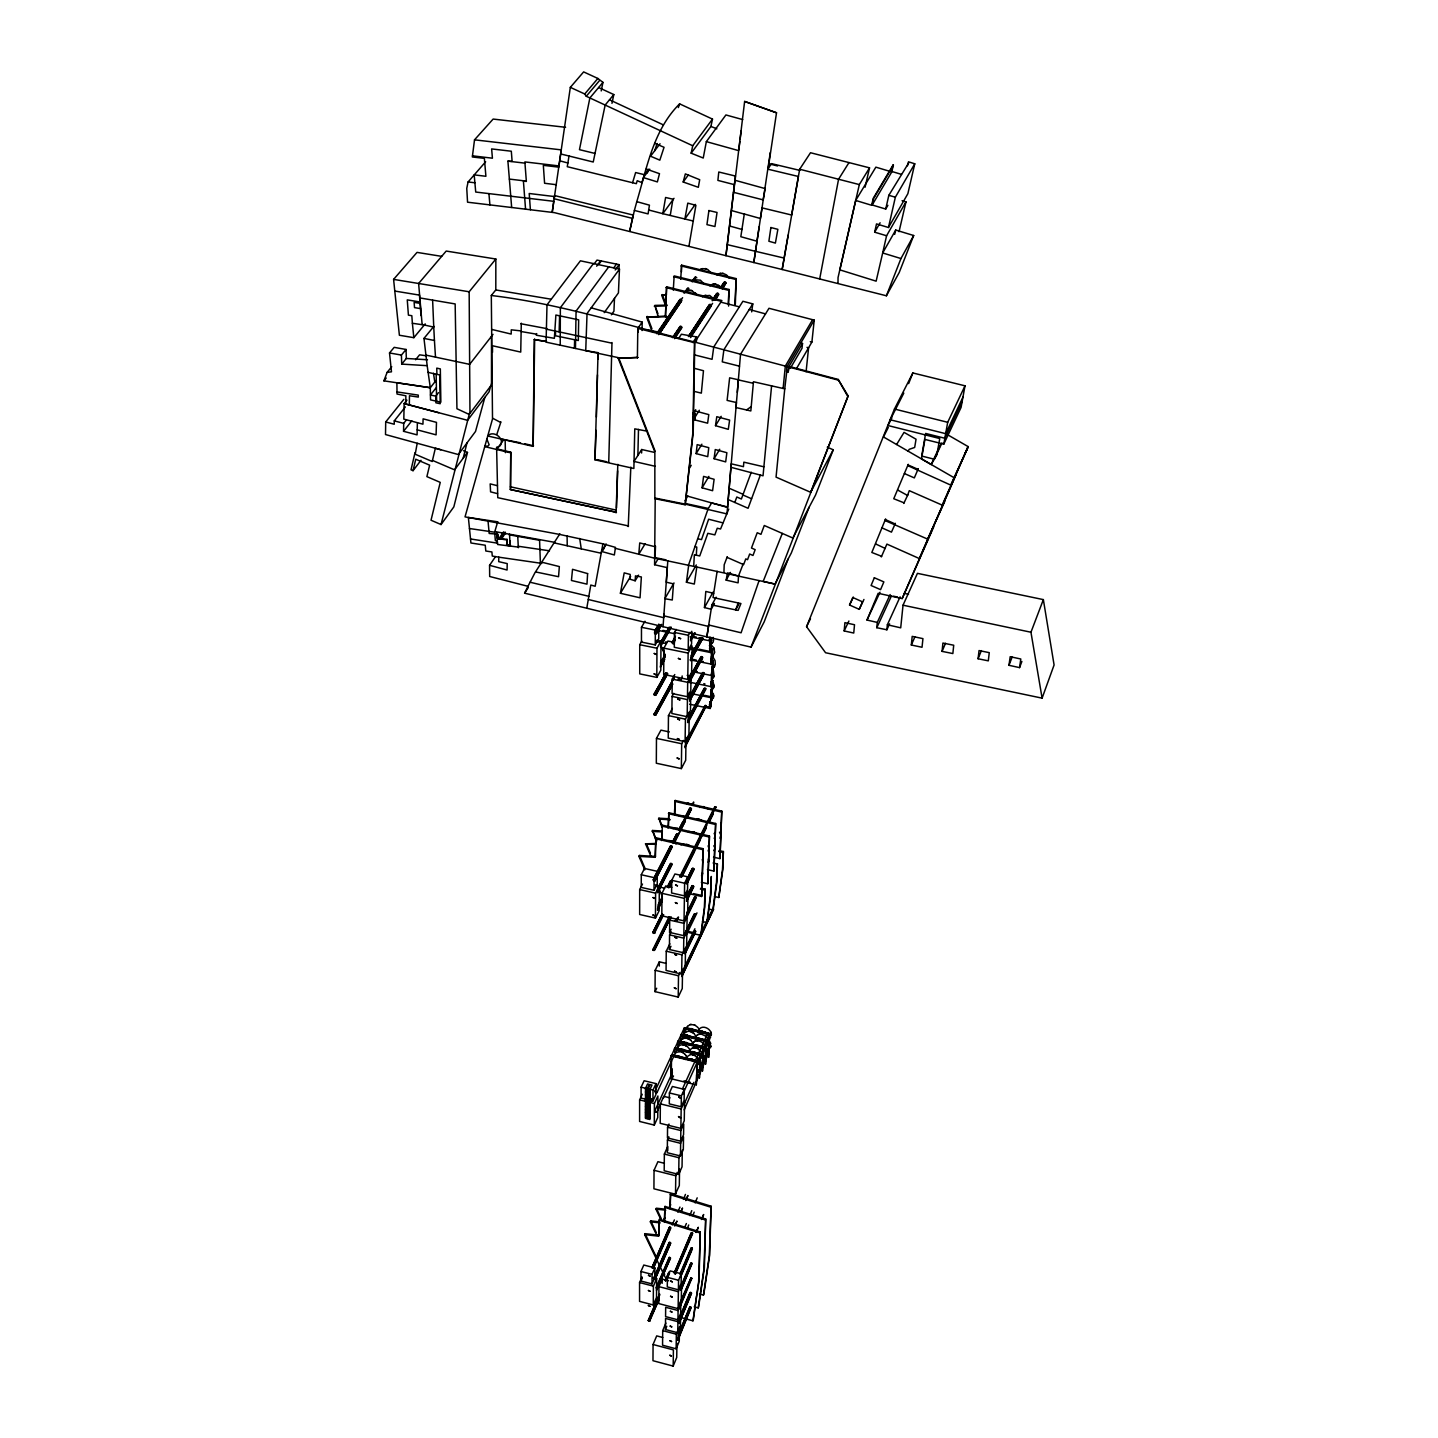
<?xml version="1.0" encoding="UTF-8"?>
<svg xmlns="http://www.w3.org/2000/svg" width="1438" height="1438" viewBox="0 0 1438 1438"><rect width="100%" height="100%" fill="white"/><g stroke="black" fill="none" stroke-linecap="round" stroke-linejoin="round"><path stroke-width="1.5" d="M495.804 290.422L495.84 259.02L446.193 251.057L418.62 283.484L422.143 324.7L412.382 323.262L411.825 315.713L408.41 315.138L407.26 299.877L420.004 301.962L421.01 315.605M642.031 1276.908L639.568 1282.552L639.568 1301.372L653.283 1304.967L656.519 1297.418L656.645 1278.598L652.708 1277.573M642.247 1094.282L639.622 1099.908L639.604 1121.46L654.29 1125.073L657.741 1117.542L657.885 1096.008L654.416 1103.521L654.29 1125.073M642.498 884.046L639.676 889.565L639.658 914.496L655.458 918.091L659.161 910.685L659.323 885.772L655.351 884.873M641.779 641.168L639.73 644.709L639.73 673.883L656.807 677.388L660.797 670.27L660.995 641.114L656.699 640.252M669.91 1242.306L652.025 1283.9L640.953 1281.024L640.953 1271.498L643.793 1265.027L654.865 1267.885L654.811 1277.411M641.096 1087.182L641.096 1098.093L652.942 1100.987L655.926 1094.534L655.998 1083.623L644.134 1080.747L641.096 1087.182L652.996 1090.058L652.942 1100.987M641.276 874.753L641.258 887.408L654.02 890.284L657.22 883.957L657.292 871.32L644.53 868.462L641.276 874.753L654.074 877.629L670.396 846.083M644.997 621.252L641.474 627.292L641.456 642.103L655.261 644.907L658.73 638.832L658.82 624.038M788.114 559.076L764.189 621.863L751.049 647.118L663.044 626.698L667.322 567.668L654.596 564.739L655.207 498.087L683.374 503.749M602.917 543.834L601.515 551.437L614.35 554.978L615.464 547.375L602.917 543.834L559.472 534.397L465.031 516.871L492.515 418.943L491.311 295.509C560.748 303.724 627.184 325.545 694.806 342.1L693.224 432.227L685.189 504.792L654.847 498.68L654.847 451.945L618.232 358.296L637.789 357.451L618.232 358.296M510.274 489.513L616.399 512.288L510.274 489.513L510.76 452.197L497.063 448.908M510.67 488.938L510.76 452.197M492.515 352.346L492.461 345.749L520.736 352.094L521.293 323.173M560.227 345.192L560.353 307.732L593.445 263.567L619.472 269.122L618.43 292.903L604.212 312.657M659.233 1299.089L649.095 1321.288L648.322 1320.354L659.413 1294.344M649.868 1321.109L648.322 1320.354M652.816 949.727C654.092 947.175 655.44 952.262 652.816 949.727L669.047 916.887M652.906 932.237L654.685 933.1L652.906 932.237L661.875 914.209M672.696 684.29L655.872 714.866L654.308 714.956L673.955 677.658M667.627 673.505L655.98 694.967L654.398 695.075L665.704 673.11M652.025 1283.9L652.061 1274.374L654.865 1267.885M654.02 890.284L654.074 877.629M655.261 644.907L655.333 630.096L657.939 625.548M654.973 880.775L653.158 879.912L654.973 880.775L672.193 846.946M655.872 714.866L653.948 713.931M660.617 625.674C656.986 638.22 649.868 635.147 659.017 624.919M662.774 1337.502L656.699 1335.884L653.068 1344.512L652.978 1360.707L673.182 1366.1L676.723 1357.436L676.939 1343.272M653.283 1304.967L653.391 1286.147L656.645 1278.598M664.41 1163.306L657.921 1161.688L654.038 1170.298L653.931 1188.795L675.518 1194.223L675.77 1175.745L677.298 1172.276M682.565 969.338L682.259 988.517L678.215 997.073L655.045 991.645L655.171 970.326L659.323 961.824L665.668 963.28M655.458 918.091L655.602 893.16L670.216 864.112M669.317 731.924L660.941 730.144L656.465 738.395L656.321 763.236L681.342 768.593L685.692 760.271L686.034 737.514M656.807 677.388L656.968 648.214L660.995 641.114M659.287 966.084L659.323 961.824M668.634 1280.755L662.181 1279.083L658.946 1286.65L658.802 1303.601L678.125 1308.652L691.067 1277.735L691.822 1278.652M670.036 1097.877L663.817 1096.349L660.348 1103.881L660.204 1123.312L680.875 1128.381L684.254 1120.831L684.578 1101.4L681.163 1108.968L680.875 1128.381M671.798 887.318L665.704 885.952L661.983 893.34L661.804 915.808L684.039 920.877L687.67 913.436L688.047 890.967L684.398 898.373L684.039 920.877M674.494 642.373L667.897 641.042L663.889 648.143L663.691 674.458L687.741 679.419L691.642 672.247L692.073 645.95L688.137 653.086L687.741 679.419M662.145 1283.325L662.181 1279.083M665.866 1323.068L662.702 1330.635L662.559 1345.213L676.13 1348.826L679.257 1341.241L679.491 1326.645M667.699 1150.706L667.735 1146.535L664.356 1154.085L664.194 1170.766L678.718 1174.397L682.043 1166.811L682.295 1150.148M669.874 943.759L666.243 951.201L666.064 970.452L681.666 974.083L713.338 908.924L681.882 976.546M672.373 708.431L668.454 715.621L668.239 738.089L685.099 741.649L688.928 734.405L689.287 711.954L685.423 719.18L685.099 741.649M686.375 893.052L701.618 896.485L703.182 848.708L655.89 837.743L655.009 857.3L638.939 856.383L639.425 855.466L655.476 856.383L655.89 837.743M628.586 525.966L497.764 497.674L496.595 447.218A7.352 5.716 37.7 0 0 500.011 445.834C505.637 439.057 493.432 429.495 487.734 435.984L533.139 446.355L534.253 339.584L544.517 341.166M533.139 446.355L534.666 339.044M665.452 1329.521L665.56 1318.448L677.909 1321.684L677.747 1332.756L665.452 1329.521L666.801 1326.267M668.886 1136.811L667.43 1140.046L667.286 1152.719L680.444 1155.972L683.32 1149.483L683.535 1136.829L680.641 1143.318L680.444 1155.972M669.012 1124.031L667.556 1127.266L667.448 1137.925L680.677 1141.197L683.553 1134.708L683.733 1124.049L680.839 1130.538L680.677 1141.197M694.914 928.786L683.553 952.765L669.407 949.511L669.569 934.88L671.133 931.68M694.248 914.029L683.823 935.671L669.587 932.417L669.713 920.104L671.294 916.923M673.739 693.332L672.049 696.405L671.87 713.5L687.166 716.699L690.474 710.516L690.761 693.422L687.436 699.605L687.166 716.699M674.782 674.53L672.229 679.131L672.085 693.547L687.472 696.729L690.797 690.564L691.031 676.166L687.184 675.375M669.407 1092.952L669.299 1103.881L681.199 1106.775L684.129 1100.304L684.308 1089.375L672.373 1086.481L669.407 1092.952L681.378 1095.846L681.199 1106.775M671.744 880.308L671.6 892.98L684.434 895.856L687.562 889.493L687.759 876.838L674.925 873.98L671.744 880.308L684.614 883.202L687.759 876.838M676.184 629.431L674.458 632.468L674.296 647.298L688.191 650.12L691.57 644.008L691.768 631.3M701.618 896.485L703.182 848.708M700.827 888.181L705.177 889.151L704.332 907.845L700.773 935.311L687.67 932.327M705.177 889.151L704.764 906.911L701.223 934.394M690.114 636.854L709.294 640.719L709.311 639.497M555.535 331.675L555.481 335.773L578.328 340.518L578.669 319.847L555.877 315.03L554.367 338.325L536.32 335.216L536.716 333.58M694.177 1084.342L670.863 1078.698L671.115 1055.905L671.546 1054.953L697.196 1061.1L696.298 1084.845L697.196 1061.1M671.312 1075.696L671.474 1061.172M672.175 1077.116L672.265 1068.883M670.485 1258.25L656.501 1289.562M674.692 1052.221L674.746 1048.086L700.324 1054.18L699.407 1077.925L700.324 1054.18M680.084 679.761C675.087 675.59 681.414 685.531 682.187 675.95M709.797 638.616L709.294 640.719M701.313 882.267L707.802 883.723L709.455 836.035L662.415 825.178L661.588 840.565M710.372 652.51L711.019 637.537L710.372 652.51L691.247 648.628M837.995 283.196L838.048 277.57L859.331 184.585L869.541 167.851L810.511 152.734L799.672 169.235L782.164 269.499L886.401 295.779L899.217 272.501L913.687 235.508L895.712 230.044L882.68 252.962L876.137 281.165L839.828 269.859L855.682 200.439L875.868 167.15L891.542 171.859L893.07 165.011L892.009 171.535L872.183 204.969L885.718 209.049L887.893 205.328M637.394 358.008L637.807 328.421L642.175 322.094L591.198 307.84M638.13 332.088L638.184 327.864M615.32 548.345L654.991 558.286L655.512 546.152M673.182 1366.1L673.397 1349.905L653.068 1344.512M678.215 997.073L678.502 975.737L680.138 972.322M681.342 768.593L681.684 743.734L683.445 740.408M677.873 1045.372L677.927 1041.238L703.434 1047.313L702.481 1071.022L703.434 1047.313M680.587 1039.494L681.091 1034.443L706.525 1040.465L705.555 1064.174L706.525 1040.465M707.442 869.648L713.913 871.086L715.657 823.489L668.85 812.758L668.005 828.108M403.844 399.333L385.708 421.963L385.51 434.546L458.345 454.552L475.529 431.454L484.84 397.409M642.049 330.542L642.175 322.094M676.13 1348.826L676.345 1334.23L678.7 1328.55M678.718 1174.397L678.952 1157.716L681.468 1152.036M681.666 974.083L681.954 954.832L684.632 949.224M679.545 1169.148L679.311 1185.577L674.746 1195.445L676.112 1192.084M678.089 1310.521L665.668 1307.286L665.578 1316.597L677.945 1319.832L678.089 1310.521L691.534 1277.951M678.125 1308.652L678.376 1291.701L681.558 1284.116L681.288 1301.066M678.556 1280.269L667.394 1277.375L667.286 1286.92L678.412 1289.814L678.556 1280.269L692.145 1248.112L690.869 1248.418M683.553 952.765L683.787 938.133L695.686 913.993M683.823 935.671L684.003 923.34L696.334 897.456M684.434 895.856L684.614 883.202M687.472 696.729L687.688 682.313L691.031 676.166M688.191 650.12L688.407 635.272L690.114 632.235M683.733 1032.736L684.218 1027.667L709.599 1033.67L708.61 1057.361L709.599 1033.67M685.225 966.606L685.531 947.354M680.623 1315.177L680.444 1326.249L677.747 1332.756M680.803 1304.014L680.641 1313.325L677.945 1319.832M686.627 946.366L686.879 931.734M686.915 929.29L687.112 916.959M695.219 419.86L695.327 413.119L692.631 417.451M696.495 341.309L696.567 336.905L681.396 334.245L678.61 338.469M713.086 862.98L717.382 863.932L716.915 881.638L713.284 909.05M713.518 857.192L719.953 858.612L721.768 811.104L675.213 800.481L674.422 813.728M438.716 412.706L409.327 404.959L409.471 395.738L418.314 397.086L418.26 395.108L397.014 391.927L396.888 382.742L430.304 387.721L435.858 380.693M655.207 451.37L618.628 357.72L575.47 348.463L576.063 311.111L608.759 266.803M719.108 850.595L723.386 851.53L722.451 870.098L718.784 897.492L714.488 896.521M723.386 851.53L722.883 869.217L718.784 897.492M406.918 400.141L404.15 403.611L403.808 419.123L417.38 422.682L417.074 434.869L403.557 431.31L403.701 423.365L406.451 419.878M497.925 521.85L468.357 517.428L470.927 542.989L485.253 545.236L485.81 551.006L491.886 551.958L492.299 556.057L498.788 557.171L498.698 561.647L507.219 563.606L507.075 570.023L489.567 565.314L489.675 576.494L527.98 586.309L534.828 572.971L559.849 533.804M405.39 406.918L394.282 420.867L394.228 424.246L385.708 421.963M652.169 331.657L646.669 317.187L665.435 316.809L666.603 286.809L721.894 300.542L721.373 301.351L666.064 287.6M680.893 1289.239L691.84 1263.121L681.181 1289.94M593.445 263.567L580.413 260.817L546.997 304.856L546.081 342.154L575.47 348.463M665.435 316.809L666.603 286.809M739.348 306.851L720.833 302.16L694.428 342.675L692.864 432.802L685.189 504.792M699.623 1064.264L699.839 1053.91M709.689 649.527L709.959 637.034M710.21 651.198L710.516 637.555M710.696 650.3L710.947 638.616M709.797 705.842L709.887 701.87M710.013 701.636L709.455 706.507M711.181 662.846L711.486 649.329M702.481 1068.075L702.697 1057.811M702.715 1057.379L702.948 1047.044M710.426 707.244L710.534 702.912M711.666 661.947L711.972 648.448M710.893 706.364L711.001 702.014M711.091 697.682L711.199 693.332M711.235 685.387L711.433 676.543M711.307 695.489L711.918 675.644M712.062 674.35L712.223 667.663M712.547 673.451L712.853 660.078M637.879 455.451L638.49 429.423M673.29 290.117L674.152 275.898L729.084 289.505L728.581 306.078M662.055 839.648L662.199 833.447M705.375 1051.484L705.627 1041.13M705.537 1061.244L705.788 1050.98M705.788 1050.549L706.04 1040.213M722.379 289.056L726.064 282.801L722.397 288.409M708.233 1053.317L708.431 1045.12M708.449 1044.671L708.7 1034.335M708.592 1054.449L708.844 1044.186M708.862 1043.754L709.114 1033.419M647.316 431.202L634.769 428.848L633.87 468.482L594.955 459.801L598.064 352.652L585.733 350.674L587.046 313.538L619.472 269.122M596.069 430.357L594.955 459.801M596.411 417.038L597.489 374.869M597.884 359.32L598.064 352.652M680.713 279.296L681.594 265.149L736.184 278.613L735.339 304.245M681.432 271.836L681.594 265.149M668.472 827.21L668.85 812.758M659.305 1223.235L658.981 1235.224L645.069 1233.678L644.655 1234.613L658.568 1236.159L659.395 1219.226L700.252 1231.953L699.012 1280.863L696.963 1294.793M728.149 303.831L729.084 289.505M611.977 342.55L608.741 462.227M641.618 453.006L641.707 449.501L654.326 452.377M674.817 814.897L675.213 800.481M611.581 343.107L559.148 331.89L559.598 315.821M618.915 270.596L619.095 264.646L597.004 260.098L594.343 263.639M616.039 512.881L617.819 464.366M616.525 507.92L617.621 470.891M664.23 1221.311L665.039 1206.41L705.699 1219.011L704.368 1267.921L698.598 1306.962L698.203 1307.897L694.195 1306.818M664.572 1222.39L665.039 1206.41M711.307 664.158L712.098 649.329L711.307 664.158L690.132 659.844M685.531 504.199L726.981 513.923L740.534 354.251L768.988 308.289L814.232 320.117L811.895 342.064L796.67 368.308M574.391 348.23L574.643 339.907M669.784 1208.603L670.611 1193.702L711.091 1206.212L709.653 1255.122L703.829 1294.164L703.452 1295.081L699.461 1294.02M670.18 1207.686L670.611 1193.702M709.455 836.035L707.802 883.723M700.252 1231.953L698.634 1281.797L693.314 1319.886L692.918 1320.821L680.821 1317.55M715.657 823.489L713.913 871.086M736.184 278.613L734.836 305.036M705.699 1219.011L703.973 1268.855L698.203 1307.897M721.768 811.104L719.953 858.612M711.091 1206.212L709.276 1256.039L703.452 1295.081M628.226 526.56L630.833 467.134M614.493 298.367L613.936 311.201L611.366 314.796M809.145 507.183L791.331 552.947L774.992 584.062L693.691 566.356L694.356 554.726L699.731 555.967L707.838 533.318L714.848 534.882L717.256 528.231L720.564 529.004L728.742 509.088M696.316 555.176L696.783 547.123L695.039 546.386L708.035 509.052L711.612 502.923L727.628 507.039M743.248 563.732L738.503 576.009L738.107 582.839L726.154 580.143L727.376 573.546M635.165 580.79L635.47 575.865L641.366 576.962L640.054 597.813L620.407 593.283L624.2 572.863L630.204 574.445L630.15 579.244L635.165 580.79L638.544 575.146M663.943 614.188L663.709 617.675L588.286 599.502L590.802 585.05L595.17 586.255L601.515 551.437L606.189 543.995M654.991 558.286L667.807 560.91L666.279 582.192L673.469 583.864L672.283 600.006L665.039 598.747M686.411 495.822L727.52 507.398L731.241 463.827L743.446 466.667L743.841 462.155L763.884 466.811L763.039 475.798L731.205 467.368M714.416 603.439L711.199 609.263L704.458 607.573L705.806 591.449L713.697 593.301M737.299 392.322L738.377 379.776L729.641 377.817L727.107 400.393L736.436 402.55L736.022 407.565L750.834 410.944L753.458 381.753L784.753 388.835L776.053 477.128L810.619 492.281L833.249 449.788L827.281 447.182M889.601 623.804L886.869 629.79L876.803 627.705L877.27 622.42L890.158 594.541M844.178 630.94L844.915 622.654L854.514 624.739L853.741 633.044L844.178 630.94L848.905 621.018M763.884 466.811L771.595 385.851M814.232 320.117L786.981 366.546L786.496 371.489L788.222 371.903L788.707 366.996L802.512 343.448L800.804 343.017M783.117 388.422L785.328 366.079L812.614 319.667M886.869 629.79L887.372 624.757L900.116 596.824M942.088 651.378L942.915 643.056L953.718 645.231L952.855 653.553L942.088 651.378L945.503 643.289M710.749 639.982L711.54 643.649L709.959 647.837M713.446 640.971L713.572 639.784M711.127 650.587L712.511 655.351L711.325 656.986M784.753 388.835L786.838 370.914M802.512 343.448L802.009 348.32L790.343 368.272M911.315 645.015L912.195 636.369L922.944 638.634L922.028 647.262L911.315 645.015L914.856 636.962M712.996 655.656L714.47 652.69L713.787 647.891M714.47 652.69L714.596 651.504M672.211 1070.016L672.175 1071.831M713.931 667.214L712.205 668.508L713.014 664.518M711.666 699.982L710.803 703.146M715.261 664.212L715.081 660.671L712.529 656.321L713.338 657.31M713.697 687.418L714.111 685.207M714.057 686.357L712.817 680.587M891.884 417.901L888.001 425.54L939.751 438.536L936.857 454.893L931.195 464.492L921.506 458.866L924.904 439.417L943.795 444.126L961.069 407.439L965.006 385.815L912.842 372.963L894.454 409.039L806.556 626.68L825.574 652.744L1042.101 698.149L1054.09 664.985L1043.359 599.61L917.444 573.349L903.028 605.2L900.709 627.831L887.372 624.757M711.451 700.863L713.769 696.154L711.684 690.528M806.089 371.759L808.587 347.78L806.988 347.385M696.154 453.617L697.16 444.63L708.772 447.667L707.748 456.655L696.154 453.617L701.888 444.198M697.071 1067.032L696.567 1063.311M696.837 1077.763L696.657 1075.031M698.652 1063.76L697.897 1058.314M698.976 1062.952L698.958 1061.118M699.767 1068.11L699.695 1071.67M701.78 1066.78L700.719 1062.215M702.984 1062.664L704.926 1059.95L704.692 1057.182M705.159 1048.626L706.525 1045.534L705.824 1042.712M706.112 1057.146L705.447 1058.692L706.274 1056.265L705.105 1052.562M705.519 1045.552L708.251 1042.406L707.136 1037.787M706.705 1055.312L708.089 1052.239L707.388 1049.452M709.437 1039.62L708.395 1035.018L708.952 1035.917M978.092 658.766L979.044 650.569L989.272 652.654L988.301 660.851L978.092 658.766L981.381 650.623M788.168 235.113L782.164 269.499L725.938 255.676L744.632 101.433L776.52 112.775L768.198 168.318M721.157 824.549L721.157 822.77M709.168 1050.333L709.006 1047.601M711.235 1035.612C712.619 1029.32 702.211 1023.658 698.76 1029.932L699.228 1029.213M710.965 1046.343L708.575 1040.141M734.369 184.657L717.886 180.397L718.784 172.003L735.393 176.047L725.938 255.676L554.403 212.644L467.548 202.201L466.757 188.396L468.069 181.979L485.649 161.757M565.601 127.299L493.126 119.066L474.522 139.828L472.329 156.976L484.372 158.36L485.9 176.281L474.181 174.879L475.726 192.045L553.81 201.32L552.192 212.339L570.329 87.359L583.648 71.9L597.866 78.461L602.953 82.379L601.21 90.936M740.103 139.396L741.109 130.984M711.361 675.483L713.032 660.959L711.361 675.483L691.75 671.474M710.947 686.609L713.05 672.301L710.947 686.609L689.809 682.259M710.534 697.592L712.637 683.409L710.534 697.592L689.018 693.134M739.833 141.481L738.79 150.019M710.156 708.467L712.223 694.41L710.156 708.467L689.719 704.225M702.104 487.824L703.577 476.391L714.111 479.285L712.601 490.718L702.104 487.824L708.898 476.391M714.093 458.722L715.261 449.555L726.873 452.718L725.669 461.886L714.093 458.722L719.737 449.267M707.28 921.65L710.875 894.202L711.307 876.479L710.444 895.119L706.849 922.567L702.499 921.578M696.801 567.021L694.32 584.062L686.411 582.228L688.658 565.314L667.807 560.91M474.522 139.828L561.269 149.876L558.771 167.15L543.33 165.334L544.589 183.273L556.218 184.693M751.679 311.884L752.793 303.885L742.907 301.279L713.751 346.971L712.062 359.302L694.536 354.898M1008.973 665.309L1010.195 656.699L1020.8 658.999L1019.56 667.609L1008.973 665.309L1012.118 657.112M715.495 425.684L716.789 416.696L729.623 420.094L728.293 429.333L715.495 425.684L721.193 416.319M759.102 580.539L741.091 632.792L708.736 624.991L706.813 637.106L711.864 604.949L716.142 597.201M692.918 1320.821L696.585 1295.746M759.192 226.719L753.8 262.543L762.032 207.863L791.673 215.035L798.414 176.479L767.784 169.163L771.523 163.644L799.87 170.403M770.283 152.482L760.432 218.504L744.291 214.01L740.822 236.713L756.999 241.225M742.727 119.606L725.92 114.95L706.346 141.625L703.236 158.036L691.157 153.183L710.929 126.436L712.493 119.102L679.617 103.86C653.373 129.995 646.992 167.419 636.8 201.644L649.437 205.167L648.089 213.903L634.392 210.433L629.646 231.392L633.385 214.19M765.268 187.983L763.183 199.882L733.434 192.297M717.149 571.281L713.032 597.543L740.93 603.529L738.143 610.395L711.864 604.949M560.658 153.938L569.017 156.023L567.273 166.7L636.351 183.669L637.214 180.703L641.977 182.662M670.27 215.287L672.93 199.199L665.596 197.473L662.81 213.687L693.242 221.021L688.91 246.437M693.242 221.021L695.902 205.31L687.795 203.135L684.865 218.989L695.273 204.358M702.355 874.376L702.499 872.632M702.553 873.549L702.014 875.113M708.539 861.704L708.377 859.007M708.754 860.877L708.197 862.441M663.044 626.698L586.776 608.22L588.286 599.502M943.795 444.126L947.696 422.287L965.006 385.815M605.362 545.344L603.115 550.179M819.732 278.72L838.57 179.229L848.995 162.566M569.017 156.023L593.229 162.009L605.164 105.046L613.81 94.566L598.621 87.52M611.959 103.338L613.81 94.566M691.157 153.183L692.721 145.759L712.493 119.102M440.855 449.77L435.355 448.243L432.209 461.508L415.205 454.228L417.2 443.281M893.07 165.011L873.226 198.354L871.698 205.292L855.682 200.439M893.465 165.154L873.621 198.498L872.183 204.969M902.075 200.691L905.976 201.859L886.581 235.76L874.664 232.183L876.515 223.915L888.468 227.51L895.353 197.204L914.766 163.788L909.229 162.045L888.828 195.316L885.718 209.049M886.581 235.76L882.68 252.962L900.943 258.534L913.687 235.508M907.486 165.819L908.385 161.955M905.976 201.859L899.038 231.698M865.083 187.192L869.541 167.851M415.025 452.628L411.034 469.831L413.048 470.675L420.992 460.286M413.048 470.675L415.744 459.225L429.638 465.175L426.888 476.625L440.244 482.377L431.023 520.232L441.035 524.546L453.833 506.895L467.476 452.413L463.503 450.723M894.688 234.358L895.712 230.044M914.766 163.788L907.863 193.699L888.468 227.51M441.035 524.546L469.956 411.538L469.165 291.77L495.84 259.02M463.198 458.201L466.991 442.922M683.194 182.015L685.351 173.89L699.695 179.714L698.329 187.3L683.194 182.015L688.442 174.807M647.298 172.866L648.484 169.235L644.35 174.681L635.632 172.542L632.576 182.752M404.15 403.611L467.584 420.309L489.1 391.783L491.49 383.083L491.49 336.294M712.403 656.537L710.929 659.503M634.392 210.433L636.8 201.644M642.139 182.069L643.163 178.312M713.266 668.095L712.439 670.144M715.333 664.248L714.506 666.297M712.08 680.228L712.493 676.831M714.129 676.381L713.23 669.497M711.271 702.175L710.947 696.495M713.284 698.329L713.59 697.268M497.53 522.425L494.618 532.204L469.453 528.519M686.753 1027.99L687.454 1026.426M700.252 1060.13L699.569 1061.711M701.762 1056.876L701.474 1052.346L697.754 1048.554M702.086 1056.067L700.18 1058.835M701.834 1066.798L699.893 1069.513M711.019 1046.361L710.354 1047.925M500.927 421.837L496.901 434.186M654.667 150.792L657.112 143.476M678.341 107.58L679.617 103.86M885.61 518.938L871.823 552.462L881.602 556.308M693.691 566.356L688.442 565.26L695.039 546.386M738.197 602.899L735.645 610.054L738.755 604.284M702.715 862.063L702.409 859.349L702.643 860.266M714.237 838.48L715.171 836.017L714.291 833.321L714.722 834.22M760.325 475.115L748.084 508.279L734.8 502.455L736.813 497.009L741.379 499.004L751.265 472.239M727.269 556.704L724.195 564.739L723.943 572.108M438.482 392.646L435.768 396.133L435.876 402.802L440.19 403.719L439.74 374.959L436.882 374.347L436.775 368.128L440.334 368.919L440.855 402.191L430.537 399.872L430.304 387.721L383.91 380.854L387.11 372.37L391.747 366.726M751.049 647.118L848.132 395.881L838.174 379.434L789.049 366.42L788.222 371.903M1019.56 667.609L1021.897 661.444M1042.101 698.149L1030.956 632.235L1043.359 599.61M763.165 581.437L782.308 533.408L764.279 525.499L760.972 534.343L757.233 532.725L751.481 548.022L755.166 549.658L752.991 555.463L749.665 554.025L747.544 559.67L745.783 558.897L743.608 564.631L726.927 557.315M810.942 491.67L848.132 395.881M886.401 295.779L900.943 258.534M833.249 449.788L815.526 495.121L792.841 538.028L782.308 533.408M908.636 383.604L912.842 372.963M908.259 464.312L893.753 498.734L904.053 502.833M685.369 1029.159L683.769 1029.105L654.937 1091.19L655.369 1092.503L657.004 1092.574L685.782 1030.453M657.004 1092.574L654.937 1091.19M683.769 1029.105L684.182 1030.399M672.373 1072.676L654.829 1110.783L655.261 1112.077L656.878 1112.149L660.563 1104.114M656.878 1112.149L654.829 1110.783M678.107 1335.183L689.701 1307.088M678.412 1335.003L690.006 1306.89M678.053 1337.034L690.474 1306.908M678.035 1338.113L690.456 1307.987M677.693 1340.144L690.941 1307.142M677.981 1339.946L691.229 1307.484M679.113 1320.515L690.761 1292.403M679.096 1321.612L691.229 1292.636M679.042 1323.104L691.516 1292.978M679.042 1323.445L691.516 1293.319M679.275 1308.778L691.822 1278.31M677.909 1321.684L689.988 1292.582M679.167 1319.023L690.294 1292.385M877.27 622.42L867.006 620.048L878.169 593.301L902.165 598.585L933.675 526.973M706.921 1035.018L709.258 1035.576L682.691 1094.354M679.401 1304.014L691.067 1277.735M678.412 1289.814L681.145 1283.289L681.288 1273.762L670.162 1270.886L665.65 1281.042M680.48 1287.172L690.887 1262.87M680.767 1287.873L690.869 1263.786M681.253 1286.992L691.354 1262.888M680.875 1290.138L692.127 1263.481M684.2 1109.884L708.215 1054.198M701.474 1219.514L703.649 1214.517L702.319 1217.932M679.868 1274.176L691.175 1247.86M681.001 1272.882L691.157 1248.777M680.659 1273.996L691.66 1247.878M680.587 1276.585L692.145 1248.112M680.587 1276.944L692.415 1248.813M918.253 468.698L914.334 477.901L904.358 473.533M674.152 1273.061L691.175 1232.887M674.458 1272.846L691.48 1232.69M674.943 1272.864L691.966 1232.69M674.925 1274.014L691.948 1233.84M675.429 1273.097L692.451 1232.923M675.429 1274.032L692.739 1233.301M665.363 1280.359L668.778 1272.36M687.346 1228.429L688.712 1224.978M692.846 1215.559L694.195 1212.144M648.322 1320.695L659.7 1294.146M665.363 1280.701L669.083 1272.145M648.61 1321.055L659.7 1295.045M649.095 1321.288L659.323 1297.274M666.621 1280.395L669.533 1273.277M649.581 1321.306L659.251 1298.748M902.165 598.585L968.08 446.571L946.941 434.366M956.396 473.893L919.295 558.537L886.904 544.103L881.314 556.937M656.483 1290.461L670.485 1257.908M684.901 1226.848L686.393 1223.522M689.791 1215.595L691.768 1210.652M695.165 1202.869L697.196 1197.854M849.552 605.021L852.788 597.489L862.512 601.839L859.241 609.335L849.552 605.021L853.363 597.112M964.88 454.013L968.08 446.571M656.088 1287.855L669.245 1257.315M656.393 1288.214L669.245 1258.214M656.878 1287.334L669.731 1257.333M674.746 1226.003L676.974 1221.042L675.465 1224.457M685.8 1200.514L687.921 1195.499L685.854 1200.514M682.493 1208.226L681.073 1211.605L682.439 1208.315M653.607 1278.508L669.119 1242.504M653.913 1278.292L669.425 1242.306M654.883 1278.544L670.378 1242.54M654.865 1279.46L670.665 1242.899M655.171 1279.263L670.665 1243.259M881.728 527.764L891.47 532.132L895.371 523.324M651.953 1267.669L669.299 1227.333M652.259 1267.112L669.605 1227.117M652.259 1268.028L670.09 1227.135M652.744 1268.262L670.557 1227.351L653.229 1268.28M653.535 1268.082L670.845 1228.07M672.247 1224.906L674.404 1219.909M677.855 1212.162L679.94 1207.093M683.463 1199.382L685.441 1194.421M640.953 1281.024L642.355 1277.789M658.568 1236.159L658.981 1235.224M656.807 1235.35L650.318 1221.797L650.731 1220.88L658.64 1221.743M660.743 1219.244L655.926 1209.124L656.339 1208.208L664.212 1209.052M683.967 1104.492L693.925 1082.329M682.457 1088.943L707.083 1034.623M695.399 1061.981L695.812 1061.046M698.526 1055.079L698.94 1054.126M701.636 1048.194L702.068 1047.259M681.378 1095.846L684.308 1089.375M944.748 501.503L927.618 539.106L884.927 520.484M685.225 1059.554L685.656 1058.602L693.781 1060.561M697.736 1032.196L698.167 1031.262M670.863 1078.698L671.294 1077.763M663.331 1098.111L672.553 1078.033M673.056 1076.9L673.487 1075.948M686.609 1052.221L687.04 1051.286L678.952 1049.363M690.078 1044.689L680.084 1042.029M876.803 627.705L891.506 595.817M651.971 1098.794L649.976 1103.09L648.196 1102.443L649.527 1099.567M709.347 645.752L713.212 642.103L713.248 637.34M646.866 1098.92L645.536 1101.796L647.298 1102.443M647.298 1102.227L648.646 1099.351M652.996 1090.058L655.998 1083.623M651.306 1098.704L649.976 1101.562L648.196 1100.915M674.746 1048.086L674.314 1049.021L699.893 1055.115M677.927 1041.238L677.496 1042.173L703.002 1048.248M867.006 620.048L880.02 592.222M903.765 503.444L907.827 494.834M941.98 442.976L934.305 459.225L921.704 456.044L925.623 433.449L944.838 438.248L962.13 401.615M711.037 682.133L712.152 680.264M714.183 676.399L713.032 678.233M711.199 692.235L712.134 689.072L710.839 684.398M711.271 692.271L711.72 691.283M713.23 688.389L713.769 687.436M859.241 609.335L863.95 599.448M931.195 464.492L940.398 445.025M962.975 397.068L945.683 433.665L890.23 419.77L903.801 393.113M681.954 974.802L713.338 908.924M681.882 976.096L713.661 909.337M885.269 548.471L875.742 543.995M682.403 971.369L712.817 908.654M685.135 950.698L694.824 930.512M685.117 952.118L695.363 930.763M685.045 953.412L695.686 931.195M685.027 953.861L695.686 931.644M897.797 490.106L907.54 495.445L909.283 490.664L942.16 505.115L967.666 447.919L950.698 485.091L907.738 465.606M655.045 991.645L656.699 988.23M717.382 863.932L716.484 882.537L712.853 909.948L708.521 908.978M685.818 931.878L694.59 913.741M686.375 931.86L695.147 913.723M686.268 935.024L696.981 912.86M685.243 919.152L696.01 897.024M686.717 913.148L694.572 897.06M669.407 949.511L670.971 946.312M687.076 912.86L694.914 896.773M685.656 916.869L695.453 896.755M686.357 897.672L692.271 885.628M669.587 932.417L671.151 929.236M686.915 897.654L692.828 885.61M676.076 921.219C678.43 916.114 671.6 925.533 678.035 917.21M686.483 899.936L693.386 885.88M676.633 921.201L678.592 917.192M686.465 901.123L693.709 886.329M686.825 900.835L693.709 886.779M586.776 608.22L524.6 593.175L527.98 586.309M687.005 895.964L691.93 885.916M687.274 878.564L692.235 868.552M686.645 880.272L692.577 868.246M686.214 882.249L693.134 868.228M653.158 950.159L669.587 916.869M686.771 882.519L693.691 868.498M686.178 883.759L693.116 869.738M653.715 950.428L670.126 917.12M686.753 883.741L694.033 868.947M654.254 950.41L670.468 917.57M687.094 883.435L694.015 869.415M654.596 950.141L670.45 918.019M679.599 876.946L714.812 806.718C718.407 807.149 713.572 809.414 714.812 806.718M680.516 876.623L715.369 806.7M652.906 932.687L662.235 913.921M653.247 933.136L662.217 915.107M681.073 876.892L694.015 850.919M696.01 846.928L706.957 824.945M708.934 820.936L715.908 806.952M681.414 877.36L694.356 851.368M696.334 847.377L706.292 827.389M709.276 821.404L713.248 813.405M653.787 933.406L662.774 915.377M682.403 875.832L700.306 839.846M703.29 833.86L706.274 827.857M709.258 821.871L713.248 813.872M806.556 626.68L810.475 618.789M654.344 933.388L663.673 914.622M657.454 910.164L661.804 901.41M668.814 887.408L671.816 881.422M657.795 909.859L661.804 901.878M668.814 887.875L671.816 881.871M657.993 905.005L662.361 896.719L659.035 888.738M667.034 887.48L670.396 880.721M657.903 906.695L662.343 897.923M667.933 886.707L670.935 880.703M657.454 908.96L662.469 898.966M668.472 886.976L671.492 880.973M657.561 891.524L671.672 863.609M657.903 891.973L672.013 864.058M657.561 892.746L672.013 864.508M888.307 427.463L883.489 436.954L953.915 477.614M657.454 889.277L670.575 863.357M657.436 890.499L671.115 863.339M654.632 879.858L671.87 846.029M673.901 842.039L677.945 834.094M679.976 830.103L691.121 808.228M654.056 881.099L671.294 847.27M673.326 843.297L677.37 835.334M680.426 829.366L683.463 823.399M686.501 817.431L690.564 809.468M654.632 881.081L672.211 846.479M673.883 843.279L685.387 820.613M687.058 817.395L691.462 808.677M674.224 842.974L685.369 821.08M687.4 817.09L691.444 809.127M672.427 842.111L676.489 834.148M679.545 828.18L682.583 822.212M684.614 818.24L689.683 808.282M653.499 879.607L670.755 845.778M672.427 842.578L676.849 833.842M678.862 829.87L690.024 807.976M654.074 879.589L671.312 845.76M673.344 841.787L677.388 833.824M679.419 829.834L690.582 807.958M658.568 870.889L670.737 847M673.775 841.032L676.831 835.065M679.868 829.097L682.906 823.129M685.962 817.161L690.006 809.199M655.009 857.3L655.476 856.383M650.857 856.131L645.518 843.818L655.962 843.459M656.411 841.625L652.475 830.481L662.415 831.02M661.911 827.263L658.892 818.204L668.778 818.725M685.333 742.529L705.105 705.483L706.256 705.734L684.812 747.652M685.279 744.093L705.681 705.447M684.83 746.304L706.256 705.734M687.58 722.523L705.645 688.407M688.173 722.505L705.986 688.892M688.712 717.382L704.117 688.514M688.047 718.964L704.476 688.173M687.616 720.869L705.069 688.137M690.042 695.884L702.445 672.858M689.377 697.448L702.822 672.517M689.988 697.412L703.398 672.481M689.539 699.623L703.991 672.75M689.521 700.989L704.35 673.254M689.898 700.648L704.332 673.775M695.668 1036.69L698.095 1034.317M692.559 1043.485C695.417 1038.146 703.703 1041.436 704.997 1046.433M689.431 1050.315L692.756 1047.673L697.772 1048.518M686.286 1057.182L690.6 1054.467M691.39 674.674L700.755 657.472M691.336 675.662L701.726 656.555M690.887 677.855L702.319 656.842M692.343 675.465L701.69 658.262M689.179 682.187L702.661 657.328M689.162 682.726L702.661 657.867M690.366 676.058L701.133 656.591M690.528 660.725L702.014 639.766M738.503 576.009L727.7 572.935M702.625 1054.809L703.11 1050.477M699.515 1061.693L699.641 1056.409M698.706 1063.796L697.017 1065.684M691.732 654.074L700.09 638.849M691.067 655.62L700.468 638.49M690.617 657.49L701.061 638.454M692.091 655.117L700.45 639.892M690.6 659.215L701.654 638.742M690.546 660.186L702.014 639.245M691.193 659.179L701.636 640.126M708.503 1051.897L709.222 1048.536M702.373 1065.54L702.553 1060.291L703.146 1063.095M847.809 396.475L838.174 379.434M653.931 714.452L673.955 678.179M654.901 713.554L671.762 682.996M654.308 714.956L672.211 682.493M655.512 713.841L672.337 683.284M654.901 715.243L670.683 686.591M655.494 715.207L672.696 683.769M690.941 637.142L693.044 633.349M690.492 639.335L693.655 633.637M690.923 638.903L693.026 635.111M690.474 640.755L694.68 633.169M690.851 640.377L695.057 632.792M726.154 580.143L730.414 572.432M654.398 695.075L660.761 683.661M662.882 679.85L665.003 676.04M655.009 695.363L667.25 673.002M655.602 695.327L667.609 674.027M704.458 607.573L713.068 592.096M654.038 694.572L666.064 672.75M654.038 694.033L665.596 674.62M660.527 662.505L665.165 654.578M672.265 642.211L675.465 635.991M660.437 664.014L665.165 655.98M672.157 643.163L675.357 637.483M661.049 664.302L665.309 656.717M672.75 643.451L674.889 639.658M660.437 665.74L663.619 660.06M660.348 666.693L664.608 659.125M673.128 643.954L675.249 640.162M660.348 667.232L664.608 659.647M660.563 645.392L670.216 628.388M660.473 646.866L671.187 627.453M729.426 488.345L743.212 494.366M660.671 642.157L669.245 627.058M660.671 642.696L669.245 627.597M660.581 643.631L669.155 628.532M662.109 641.312L669.605 628.1M661.174 643.918L670.827 626.932M654.703 632.432L659.629 624.865M656.303 633.205L660.24 625.153M656.393 632.289L660.707 624.775M655.926 634.122L661.696 624.344M686.411 582.228L696.316 564.954M665.075 598.298L673.991 582.929M874.664 232.183L880.11 222.782M654.596 564.739L657.957 559.094M685.009 500.694L687.831 495.966M620.407 593.283L630.635 576.35M645.177 543.69L638.796 554.187L639.73 542.935L655.153 546.746M689.126 468.734L691.193 465.319M896.593 444.504L904.053 432.371L916.042 439.219L914.676 447.452L909.247 449.321L908.079 451.137M699.317 410.261L693.511 419.59L707.622 423.185L708.808 414.629L693.619 410.531M692.685 414.054L694.482 411.16M693.386 413.443L695.722 409.704M752.793 303.885L723.907 349.686L722.271 361.855L739.491 366.187M708.089 850.99L709.042 848.528L708.071 845.832M641.707 449.501L634.032 461.436L655.207 466.289M692.882 342.55L696.567 336.905M689.988 335.971L709.617 306.096M721.894 287.42L724.339 283.681M495.031 531.611L554.655 542.324M690.114 336.366L710.965 304.622M714.65 299.014L718.317 293.424M722.002 287.816L725.687 282.225M690.653 336.294L710.264 306.402M715.171 298.924L717.634 295.185M722.541 287.726L724.986 283.987M690.528 336.959L712.583 303.346M715.028 299.607L718.712 294.017M690.51 337.606L711.343 305.863M715.028 300.254L718.694 294.646M524.6 593.175L528.249 587.621M688.371 336.582L709.24 304.856M712.924 299.248L716.609 293.658M720.294 288.049L723.979 282.459M688.784 336.132L709.653 304.389M712.116 300.668L717.023 293.19M720.708 287.6L724.393 281.992M689.593 335.36L709.222 305.503M714.147 298.026L716.591 294.287M721.499 286.827L723.961 283.088M689.449 336.043L710.318 304.317M712.763 300.578L717.67 293.118M721.355 287.51L725.04 281.92M673.523 337.121L680.803 326.21M674.08 337.067L680.138 327.954M674.17 337.445L681.45 326.516M674.728 337.373L680.785 328.277M674.566 338.02L681.846 327.109M674.566 338.667L681.828 327.738M742.206 229.505L729.749 226.036M672.463 337.66L680.156 326.3M673.685 336.474L679.743 327.379M744.56 214.172L731.618 210.595M496.541 532.545L497.638 544.499L518.723 547.141M656.968 333.149L680.048 299.284M684.668 292.327L687.598 288.157M692.235 281.183L695.147 277.031L696.819 277.822M656.968 333.796L679.635 300.38M684.668 292.957L687.184 289.254M692.217 281.83L694.734 278.109M658.047 332.609L680.695 299.212M685.728 291.788L688.245 288.067M693.278 280.644L695.794 276.941M658.64 332.538L680.03 300.973M658.712 332.915L682.601 297.666M686.375 292.094L688.892 288.373M659.305 332.861L680.677 301.297M659.125 333.526L681.738 300.111M658.712 334.641L681.324 301.207M659.125 334.173L681.738 300.758M510.113 540.724L510.077 545.649L509.555 534.217M517.716 535.673L518.327 547.734M489.567 565.314L495.553 556.578M507.057 539.358L507.129 545.182L507.057 539.358L497.656 538.531L506.661 539.933M498.573 539.178L503.606 531.862M501.287 537.686L505.151 532.078M501.449 538.944L505.259 533.39M497.656 538.531L497.692 534.163L489.19 533.48L488.003 520.772M646.669 317.187L665.974 316.001M658.155 316.486L654.811 305.395L667.25 305.126M665.614 305.593L661.768 295.329L666.423 294.448M735.195 180.325L764.908 188.522M776.52 112.775L744.632 101.433M714.56 666.333L713.104 667.915M711.001 690.6L713.302 688.425M496.649 449.483L503.893 439.471M710.857 703.182L709.419 704.71M674.009 198.318L662.81 213.687L648.682 209.984M500.64 438.932L520.538 442.814M615.176 269.984L619.095 264.646M613.828 267.72L616.453 264.161M467.476 452.413L454.57 469.849L432.443 460.394M492.946 418.386L500.514 422.395M546.494 341.597L534.253 339.584M596.644 266.174L600.617 260.853M598.657 264.538L601.3 260.997M520.88 323.73L546.817 328.637M490.718 385.959L469.183 414.432L456.942 408.734L455.163 303.939L419.68 297.9L419.483 295.114L394.785 291.051L393.599 279.385L417.02 252.387L441.682 256.359M649.724 169.181L643.361 177.575L657.364 181.925L659.503 173.692L646.219 169.019M491.814 329.446L511.173 334.065L511.263 329.823L521.275 330.938M660.042 143.764L650.533 156.203L659.826 160.157L664.05 147.287L654.811 143.387M493.018 334.335L469.651 364.353L425.936 355.114L423.976 338.415L433.881 326.318M403.557 431.31L411.807 420.795M435.93 388.026L430.447 394.983L435.768 396.133M491.311 295.509L495.768 289.937L551.275 299.23M719.899 838.228L720.869 835.065L719.503 832.189M713.859 850.613L714.866 848.348L714.111 845.508L714.506 846.497M415.6 359.752L419.59 354.827L426.187 355.779M701.492 875.76L702.068 875.149M430.304 387.721L427.176 365.683L401.723 364.102L406.325 358.457L406.055 349.47L394.174 347.349L389.518 352.957L391.478 371.813L387.11 372.37M383.91 380.854L386.229 378.014M401.723 364.102L401.418 355.078L406.055 349.47M394.785 291.051L399.387 335.252L413.838 337.678L425.217 323.874M687.4 1026.408L690.294 1024.521L694.266 1024.881M684.29 1033.149L686.286 1031.531M677.981 1046.738C681.504 1042.478 688.676 1045.732 690.024 1050.459M602.953 82.379L589.868 97.946L579.46 149.66L595.044 153.453M692.721 145.759L586.273 96.274L599.394 80.708M709.401 1038.416L710.624 1037.229M586.273 96.274L584.727 93.991L597.866 78.461M703.901 1051.43L704.944 1046.433M701.402 1057.649L699.371 1059.249M697.466 1075.876L698.077 1075.265M683.805 292.921L684.722 292.004M665.758 317.474L666.657 316.576M681.702 1039.261L685.009 1037.948M675.357 1052.94L678.682 1051.627M693.565 1042.101L695.021 1041.166M692.055 281.039L693.098 280.32M684.65 291.95L686.807 290.656M717.005 275.018L719.144 273.723M709.815 285.82L713.158 284.167M702.535 296.767L703.577 296.048M746.556 409.956L751.229 406.612M685.549 1031.981L689.126 1031.19L693.943 1033.347M683.661 1035.935L687.274 1035.144L692.109 1037.355M682.421 1038.757L684.075 1038.074M700.342 269.517L702.661 268.636M700.396 269.571L701.474 268.996M693.044 280.266L694.195 279.745M698.58 1031.963L702.211 1031.226M680.498 1042.748L686.178 1042.442M697.358 1034.785L700.935 1033.94L705.77 1036.151M695.471 1038.739L698.131 1037.984M710.857 285.101L711.972 284.526M703.542 295.976L709.707 295.437L715.046 300.039L714.165 298.816M709.078 1035.971L708.071 1036.169M699.713 807.491L700.719 807.078M680.857 844.771L682.924 844.088M680.282 815.813L679.401 816.173L683.409 815.723M673.056 828.576L673.955 828.252M688.478 1028.53L687.616 1028.817L691.408 1028.601L695.219 1030.579M678.161 1049.219L683.032 1049.291L686.609 1051.789M693.188 1045.192L698.041 1045.264L701.618 1047.763M674.979 1056.085L676.813 1055.708M690.042 1052.041L691.876 1051.645M686.897 1058.943L692.792 1059.482M694.159 279.691L700.432 280.194L704.458 284.275M719.108 273.669L720.33 273.382M686.771 290.584L691.822 290.548L697.142 295.221M704.692 295.473L705.896 295.114M700.683 807.042L701.762 806.79M689.251 831.452L688.191 831.757L693.727 831.919M686.555 803.554L687.562 803.411M673.919 828.198L679.293 828.953M667.484 840.745L671.78 840.978L676.022 843.711M690.312 1024.557L691.265 1024.431M699.012 1034.102L700.935 1033.994M682.205 1042.101L684.146 1041.993M679.042 1048.949L679.994 1048.823M692.774 1047.727L694.734 1047.619M701.726 806.736L709.006 808.983M682.888 844.034L689.431 845.58M702.643 268.582L707.676 269.427L711.684 273.49M720.294 273.31L722.829 273.346M713.122 284.095L714.398 284.041M693.601 803.5L693.619 801.991L693.062 803.231M687.526 803.357L688.586 803.375M668.49 840.601L669.551 840.565M661.768 295.329L665.884 295.239M654.272 306.186L666.711 305.917M702.84 806.646L703.955 806.664M696.639 818.941L698.886 819.139M686.286 1035.162L687.274 1035.198M698.095 1037.93L703.955 1040.159M684.991 1037.894L685.998 1037.966M696.855 1040.77L697.843 1040.788M691.858 1051.609L692.882 1051.681M678.664 1051.573L679.689 1051.645M690.582 1054.431L694.644 1055.402M676.795 1055.654L677.801 1055.726M658.424 819.103L670.288 819.714M652.007 831.38L661.947 831.919M645.518 843.818L655.494 844.358M406.325 358.457L427.481 359.77M714.398 283.969L715.675 284.149M689.251 290.17L691.804 290.602M655.926 1209.124L665.776 1210.185M650.318 1221.797L660.222 1222.875M888.828 195.316L895.353 197.204M472.527 155.825L492.425 158.198L491.634 148.923L511.317 151.224L512.108 161.362L507.902 161.164L524.96 163.141L526.362 181.458L523.414 181.08L525.553 209.175M468.069 181.979L474.899 182.77M558.933 165.909L524.888 161.919L524.96 163.141M507.902 161.164L509.376 179.085L526.362 181.116M554.493 196.557L529.202 193.501L530.406 209.75M688.568 803.321L691.912 804.237M682.313 815.634L687.759 817.863M498.788 557.171L541.802 563.39L540.4 563.175L539.574 540.275L509.16 534.81M549.46 550.808L518.201 546.242M497.314 540.994L495.373 540.706L494.816 534.343M470.532 538.962L497.512 543.169M507.524 544.607L510.49 545.056M506.302 545.2L510.454 545.847M393.599 279.385L469.165 291.77M420.094 303.364L414.126 302.375L414.521 307.624L420.489 308.613M702.193 1031.172L707.029 1033.365M685.98 1037.93L690.833 1040.123M682.852 1044.797L683.859 1044.959M692.864 1051.627L697.736 1053.856M679.671 1051.609L681.738 1052.095M677.801 1055.672L682.673 1057.901M520.844 331.495L536.302 334.137M645.536 329.715L660.599 332.376M389.518 352.957L401.418 355.078M501.646 532.815L506.068 533.606M423.976 338.415L434.438 340.5L435.498 357.163M685.89 503.606L708.377 508.459M674.458 632.468L688.407 635.272M662.918 630.365L667.178 631.228M692.002 636.225L696.334 637.106M699.138 637.681L703.398 638.544M658.155 630.383L675.195 633.834M641.474 627.292L655.333 630.096M691.732 647.747L695.974 648.61M699.066 649.221L710.857 651.63M657.22 641.725L665.722 643.451M893.501 596.213L897.456 597.022M663.889 648.143L688.137 653.086M639.73 644.709L656.968 648.214M692.038 659.215L696.316 660.096M699.084 660.671L703.326 661.534M693.008 670.719L697.268 671.6M655.351 557.674L666.01 559.867M672.229 679.131L687.688 682.313M535.601 571.929L558.555 576.71L559.346 566.572L542.432 562.366M704.566 695.363L711.019 696.711M672.049 696.405L687.436 699.605M705.896 706.579L710.102 707.46M710.624 707.586L705.069 706.813M668.454 715.621L685.423 719.18M546.404 329.194L559.148 331.89M903.028 605.2L1030.956 632.235M656.465 738.395L681.684 743.734M674.764 801.379L721.337 812.003M784.177 258.085L727.269 244.64M668.382 813.656L715.207 824.405M422.125 324.521L433.755 327.091L434.438 340.5M427.967 372.37L436.882 374.347M510.418 486.799L616.327 510.131M554.259 542.917L601.192 553.235M661.929 826.095L709.006 836.952M718.676 851.494L722.955 852.428M655.404 838.66L702.733 849.642M763.83 581.563L774.992 584.062M700.378 889.115L704.728 890.086M738.377 379.92L753.296 383.281M597.255 459.657L606.836 461.796M693.368 893.591L702.068 895.55M655.872 886.203L664.59 888.163M661.983 893.34L684.398 898.373M639.676 889.565L655.602 893.16M669.713 920.104L684.003 923.34M524.87 443.803L533.534 445.78M904.125 593.337L908.492 594.325M685.926 930.907L694.662 932.903M669.569 934.88L683.787 938.133M666.243 951.201L681.954 954.832M655.171 970.326L678.502 975.737M697.682 538.711L701.51 539.61L708.628 519.226L722.793 522.839M663.817 615.824L708.521 626.429M685.8 1027.685L697.017 1030.327M697.592 1030.471L708.826 1033.131M698.059 1031.513L706.094 1033.419M685.387 1028.601L696.585 1031.262M697.178 1031.388L708.413 1034.048M683.805 1028.583L709.168 1034.605M682.673 1034.443L693.907 1037.104M694.5 1037.247L705.752 1039.926M683.248 1035.234L693.314 1037.625M695.057 1038.038L705.159 1040.429M682.241 1035.36L691.606 1037.589M694.069 1038.182L703.452 1040.411M680.659 1035.36L706.094 1041.4M679.509 1041.238L690.779 1043.916M691.372 1044.06L702.661 1046.756M679.078 1042.173L690.366 1044.851M692.828 1045.444L702.229 1047.673M810.295 341.687L811.895 342.064M530.083 582.228L588.861 596.303M676.345 1048.086L687.652 1050.783M688.227 1050.908L699.551 1053.623M690.833 1052.203L694.896 1053.155M677.801 1049.47L687.22 1051.717M689.683 1052.31L694.77 1053.407M673.164 1054.953L684.488 1057.667M685.081 1057.811L696.423 1060.525M673.739 1055.762L681.864 1057.703M672.714 1055.905L684.057 1058.602M684.632 1058.745L695.992 1061.478M671.115 1055.905L696.765 1062.035M484.786 446.625L510.346 452.772M684.003 1080.837L690.366 1082.365M645.554 1089.573L647.334 1090.004M648.232 1090.22L650.012 1090.651M645.554 1089.788L647.334 1090.22M648.232 1090.435L650.012 1090.867M645.554 1091.1L647.334 1091.532M648.232 1091.748L650.012 1092.197M645.554 1091.316L647.334 1091.766M648.232 1091.981L650.012 1092.413M645.554 1092.628L647.334 1093.078M648.232 1093.293L650.012 1093.725M645.554 1092.862L647.334 1093.293M648.214 1093.509L650.012 1093.941M645.554 1094.174L647.334 1094.606M648.214 1094.821L649.994 1095.253M645.554 1094.39L647.334 1094.821M648.214 1095.037L649.994 1095.468M647.316 1096.133L645.536 1095.702L647.316 1096.349M648.214 1096.349L649.994 1096.781M648.214 1096.565L649.994 1096.996M693.727 391.28L701.349 393.131L703.47 370.734L694.248 368.29M645.536 1097.212L647.316 1097.877M648.214 1097.877L649.994 1098.524M645.536 1098.74L647.316 1099.387M648.196 1099.387L649.976 1100.052M645.536 1100.268L647.316 1100.915M660.348 1103.881L681.163 1108.968M639.622 1099.908L654.416 1103.521M645.518 1103.305L647.298 1103.953M648.196 1103.953L649.958 1104.6M645.518 1104.833L647.298 1105.265M648.179 1105.48L649.958 1105.912M645.518 1105.049L647.298 1105.48M648.179 1105.696L649.958 1106.128M645.518 1106.343L647.298 1106.775M648.179 1106.99L649.958 1107.422M645.518 1106.559L647.298 1106.99M648.179 1107.206L649.958 1107.637M645.518 1107.853L647.28 1108.285M648.179 1108.5L649.94 1108.932M645.518 1108.069L647.28 1108.5M648.179 1108.716L649.94 1109.147M645.518 1109.363L647.28 1109.794M648.161 1110.028L649.94 1110.46M645.518 1109.579L647.28 1110.01M648.161 1110.244L649.94 1110.675M645.5 1110.873L647.28 1111.322M648.161 1111.538L649.94 1111.969M645.5 1111.089L647.28 1111.538M648.161 1111.754L649.94 1112.185M645.5 1112.383L647.28 1112.814M648.161 1113.048L649.922 1113.479M645.5 1112.599L647.28 1113.03M648.161 1113.264L649.922 1113.695M645.5 1113.893L647.262 1114.324M648.161 1114.54L649.922 1114.989M645.5 1114.108L647.262 1114.54M648.161 1114.756L649.922 1115.205M645.5 1115.403L647.262 1116.05M648.143 1116.05L649.922 1116.697M645.5 1116.913L647.262 1117.344M648.143 1117.56L649.904 1117.991M681.055 265.922L735.663 279.403M645.5 1117.128L647.262 1117.56M648.143 1117.775L649.904 1118.207M667.556 1127.266L680.839 1130.538M667.43 1140.046L680.641 1143.318M633.187 215.071L554.619 195.568L554.169 198.75L632.486 218.378M673.613 276.689L728.563 290.296M497.458 485.702L490.178 483.887L490.574 491.85L497.548 493.665M664.356 1154.085L678.952 1157.716M894.454 409.039L947.696 422.287M654.038 1170.298L675.77 1175.745M637.807 328.421L694.428 342.675M769.096 163.842L777.581 165.981M749.27 309.476L765.519 313.897M694.806 342.1L837.851 380.009M799.672 169.235L859.331 184.585M409.327 404.959L405.732 404.024L405.876 395.792L397.014 394.03L397.014 391.927M640.953 1271.498L652.061 1274.374M705.159 268.547L706.435 268.87M722.829 273.274L726.532 274.928L729.354 278.235M715.675 284.077L721.445 287.798M658.946 1286.65L678.376 1291.701M639.568 1282.552L653.391 1286.147M417.182 429.836L436.091 434.851L436.487 422.377L423.114 418.835L422.934 424.174L417.38 422.682M662.702 1330.635L676.345 1334.23M394.282 420.867L403.701 423.365M567.866 162.997L559.67 160.786M677.064 828.162L678.179 828.486M706.346 141.625L738.413 150.559M701.636 637.699L702.822 638.023M665.488 641.923L666.657 642.265M703.829 683.643L704.98 683.967M892.009 171.535L901.482 174.375M698.886 819.085L701.996 820.541M687.005 1038.146L689.934 1039.476M695.74 1047.799L696.765 1048.104M692.613 1054.665L693.637 1054.989M670.198 1194.619L710.696 1207.147M686.286 844.16L687.4 844.501M664.626 1207.327L705.303 1219.945M658.999 1220.161L699.857 1232.887M484.93 446.014L487.662 446.211L489.136 444.809L486.889 439.057M710.929 126.436L716.843 128.809M690.779 803.806L691.876 804.273M728.203 499.561L734.8 502.455M907.971 464.923L917.965 469.309M742.871 494.96L751.589 498.77M885.305 519.549L895.083 523.935M694.248 1024.917L695.255 1025.33M704.225 1031.693L705.213 1032.142M691.139 1031.675L693.062 1032.682M686.16 1042.478L689.755 1044.941M684.883 1045.282L686.807 1046.289M694.914 1052.167L696.837 1053.191M681.72 1052.131L682.726 1052.544M691.768 1059.069L694.608 1060.759M570.329 87.359L584.727 93.991M663.367 124.89L609.514 99.779M693.727 831.865L695.758 832.997M655.009 693.637L655.98 694.446M694.626 1055.438L697.232 1057.451M682.708 1052.58L684.542 1053.82M695.237 1025.366L697.807 1027.379M702.121 1038.919L703.056 1039.494M699.03 1045.75L699.964 1046.325M709.581 643.181L713.859 647.873M718.191 285.03L720.438 286.737M688.442 845.005L690.312 846.335M694.752 832.404L695.722 833.033M680.39 829.564L681.45 830.283M675.015 842.866L675.968 843.729M699.317 1060.597L700.773 1062.197M684.506 1053.856L685.98 1055.474M690.797 1040.159L693.152 1043.629M702.409 1053.748L703.865 1055.348M693.907 1033.365L696.262 1036.834M705.483 1046.936L707.442 1049.452M710.839 689.593L711.738 690.51M709.527 648.574L710.444 649.509M695.309 292.867L696.262 293.981M696.963 1068.254L698.85 1072.802M703.416 1043.754L704.566 1045.498M712.098 679.545L712.871 680.569M712.511 668.436L713.302 669.479M709.455 637.735L710.803 639.982M709.401 637.771L710.156 638.832M697.61 1069.099L698.131 1069.998M685.926 1055.474L686.879 1057.325M702.229 1048.644L703.164 1050.477M703.811 1055.366L704.746 1057.2M709.923 1041.777L710.803 1043.611M698.401 1028.242L699.353 1030.075M708.125 1045.768L709.06 1047.601M705.321 1041.813L705.878 1042.712M645.069 1233.678L656.267 1256.92M662.81 1270.491L664.68 1274.356M644.655 1234.613L665.201 1277.232M650.731 1220.88L656.285 1232.492M657.292 1210.221L661.138 1218.328M639.425 855.466L644.817 867.833M638.939 856.383L644.817 869.846M646.866 844.951L650.425 853.183M652.475 830.481L656.878 840.727M658.892 818.204L662.379 826.383M662.882 648.071L664.716 654.649L660.833 645.141M701.241 1063.113L701.6 1064.048M699.407 1067.176L699.839 1068.11M707.64 1038.703L708.017 1039.638M710.714 1031.927L711.073 1032.861M647.226 316.378L651.935 328.781M655.584 307.444L657.921 313.628M662.307 294.556L665.381 302.753M711.361 685.531L711.774 686.699M712.601 663.331L713.086 664.518M672.121 1071.813L672.355 1072.766M701.852 1053.281L702.068 1054.234M700 1057.343L700.234 1058.296M713.392 693.799L713.697 696.136M712.134 652.924L712.457 655.351M714.219 649.077L714.452 650.3M579.694 538.459L581.258 548.849M433.485 373.269L434.797 382.023M425.936 355.114L427.176 365.683M412.382 323.262L413.838 337.678M497.692 534.163L498.051 537.956M497.135 534.091L497.53 538.315M488.92 193.591L489.909 204.897M511.658 207.485L509.376 179.085M419.68 297.9L420.004 301.962M700 1069.045L700.054 1069.962M697.106 1065.199L697.16 1066.133M711.289 1033.814L711.343 1034.731M711.415 642.409L711.486 643.631M432.622 300.111L433.755 327.091M505.151 439.938L505.403 452.682M436.163 374.186L436.613 401.238M567.093 535.943L567.237 545.757M645.554 1088.26L645.482 1118.405L647.262 1118.836L647.352 1088.692L649.347 1084.396L647.567 1083.964L645.554 1088.26M648.232 1088.908L648.143 1119.07L649.904 1119.501L650.03 1089.339L652.025 1085.043L650.246 1084.611L648.232 1088.908M648.376 1305.506L649.94 1306.261L648.376 1305.506M648.43 1290.497L650.012 1291.27L648.43 1290.497M648.484 1275.308L650.066 1276.081L648.484 1275.308M652.978 914.999L654.793 915.862L652.978 914.999M653.068 897.546L654.883 898.426L653.068 897.546M654.128 673.883L656.088 674.817L654.128 673.883M654.236 653.463L656.195 654.416L654.236 653.463M669.82 1355.261L671.366 1356.016L669.82 1355.261M670 1340.773L671.564 1341.528L670 1340.773M670.18 1326.106L671.744 1326.861L670.18 1326.106M670.378 1311.276L671.941 1312.031L670.378 1311.276M670.557 1296.267L672.139 1297.022L670.557 1296.267M670.737 1281.078L672.319 1281.851L670.737 1281.078M674.35 987.834L676.112 988.679L674.35 987.834M674.548 971.171L676.327 972.034L674.548 971.171M674.746 954.329L676.543 955.192L674.746 954.329M674.961 937.288L676.759 938.151L674.961 937.288M675.393 902.597L677.208 903.477L675.393 902.597M675.608 884.945L677.442 885.826L675.608 884.945M677.172 757.988L679.078 758.904L677.172 757.988M677.406 738.575L679.329 739.491L677.406 738.575M677.64 718.91L679.581 719.827L677.64 718.91M677.891 698.994L679.832 699.929L677.891 698.994M678.394 658.406L680.354 659.359L678.394 658.406M678.646 637.717L680.623 638.67L678.646 637.717M587.621 573.6L586.974 584.152L571.443 580.485L572.522 569.304L587.621 573.6M708.916 210.541L706.939 224.634L714.956 226.521L717.041 212.465L708.916 210.541M770.894 227.528L768.881 241.242L775.388 243.094L777.868 229.343L770.894 227.528M678.808 1096.996L680.875 1098.38L678.808 1096.996M874.34 577.752L871.086 585.5L880.577 589.652L883.867 581.905L874.34 577.752M678.538 1116.589L680.569 1117.955L678.538 1116.589M698.221 1227.387L696.046 1232.474L698.311 1227.459M664.985 1217.519L663.547 1220.934L664.985 1217.609M670.575 1204.738L669.137 1208.1L670.575 1204.81"/></g></svg>
